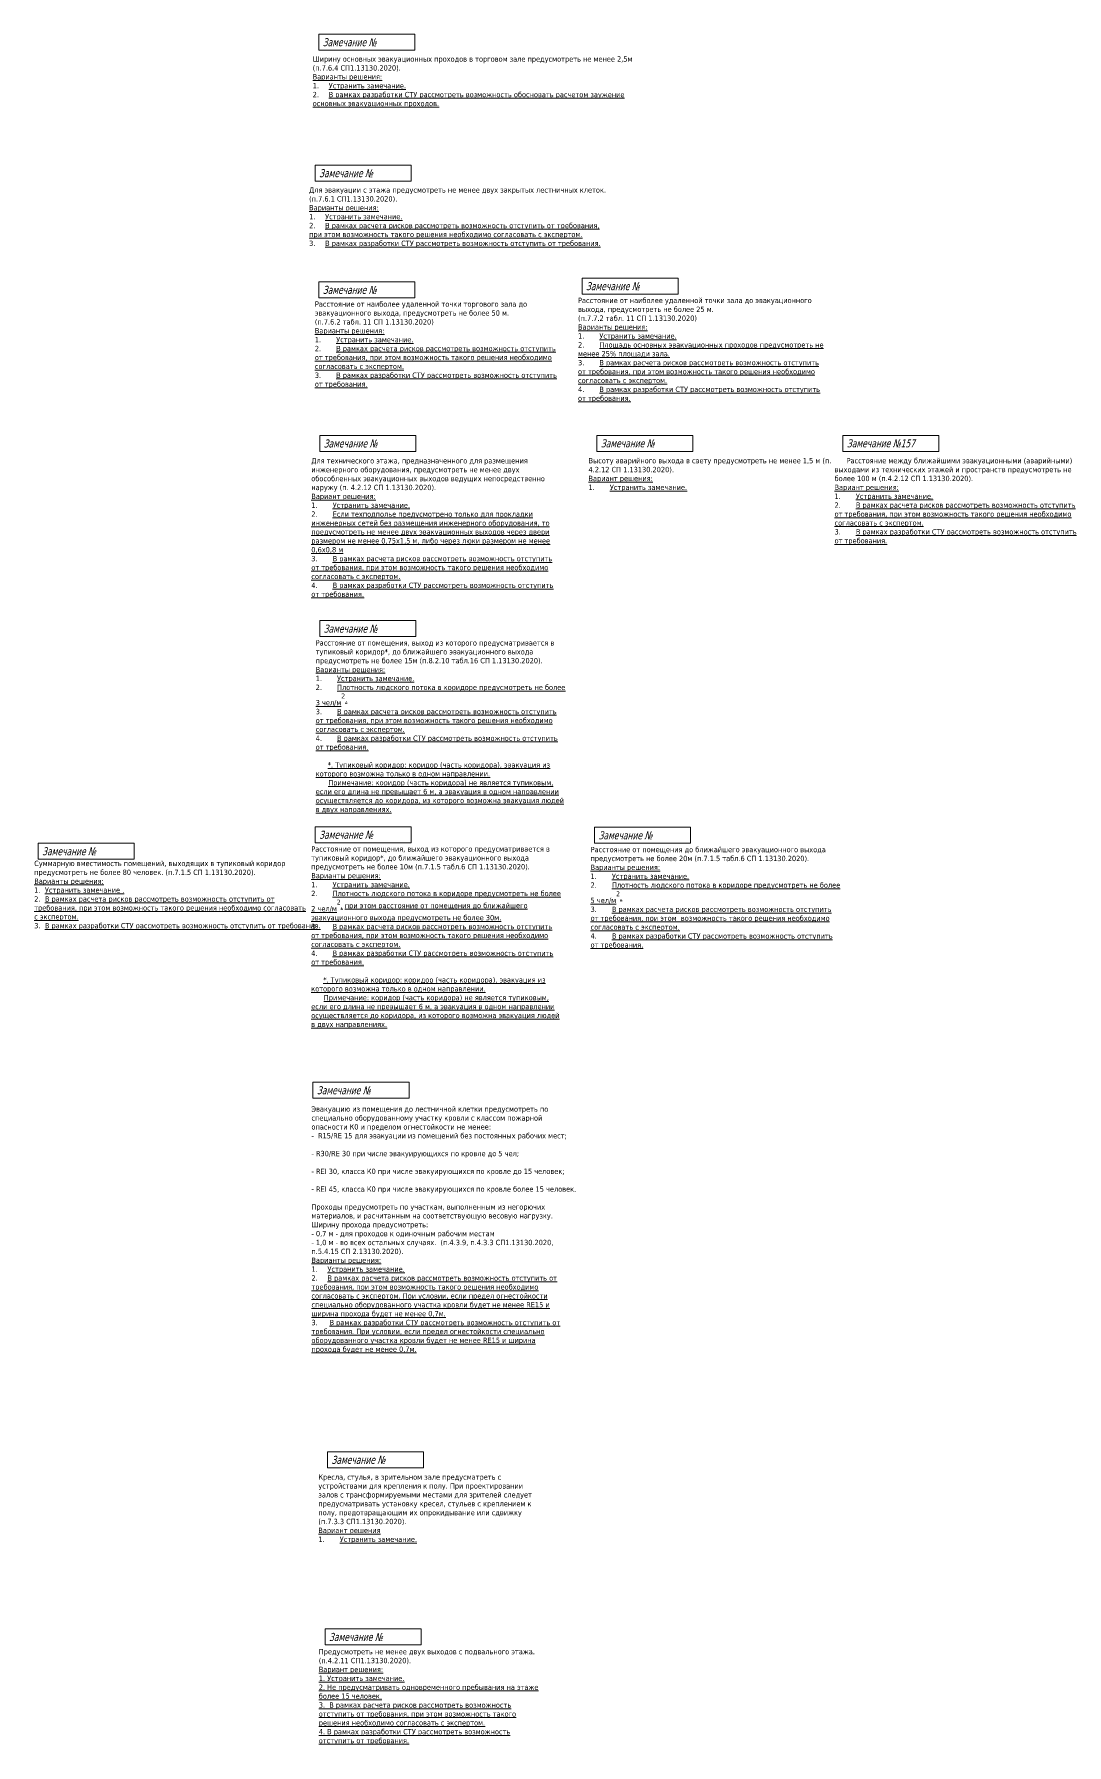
# Model space of a CAD drawing. Header units: millimetres. Extents: x -204396 to 1997851, y -2958255 to 237418.
# Drawn here: x 121311 to 237438, y -1163171 to -970802 of the extents above; entities that cross this region are included whole.
import ezdxf

# ---------------------------------------------------------------- set-up
doc = ezdxf.new("R2010")
doc.units = ezdxf.units.MM
doc.layers.add('экспертиза', color=1, linetype='Continuous', lineweight=0)
doc.styles.add('ЭКСПЕРТИЗА', font='tahoma.ttf')

msp = doc.modelspace()

# ---------------------------------------------------------------- linework, layer by layer
at = {"layer": 'экспертиза', "lineweight": 0}
for points in [[(153310, -970802), (164110, -970802), (164110, -972602), (153310, -972602), (153310, -970802)], [(152911, -985529), (163711, -985529), (163711, -987329), (152911, -987329), (152911, -985529)], [(184591, -1015912), (195391, -1015912), (195391, -1017712), (184591, -1017712), (184591, -1015912)], [(212260, -1015912), (223060, -1015912), (223060, -1017712), (212260, -1017712), (212260, -1015912)], [(153418, -1036751), (164218, -1036751), (164218, -1038551), (153418, -1038551), (153418, -1036751)], [(152916, -1059927), (163716, -1059927), (163716, -1061727), (152916, -1061727), (152916, -1059927)], [(121757, -1061787), (132557, -1061787), (132557, -1063587), (121757, -1063587), (121757, -1061787)], [(152662, -1088663), (163462, -1088663), (163462, -1090463), (152662, -1090463), (152662, -1088663)], [(154300, -1130225), (165100, -1130225), (165100, -1132025), (154300, -1132025), (154300, -1130225)], [(154020, -1150143), (164820, -1150143), (164820, -1151943), (154020, -1151943), (154020, -1150143)]]:
    msp.add_lwpolyline(points, dxfattribs=at)
at = {"layer": 'экспертиза', "lineweight": 0, "elevation": 0}
for points in [[(182920, -998236), (193720, -998236), (193720, -1000036), (182920, -1000036), (182920, -998236)], [(153323, -998651), (164123, -998651), (164123, -1000451), (153323, -1000451), (153323, -998651)], [(184331, -1059993), (195131, -1059993), (195131, -1061793), (184331, -1061793), (184331, -1059993)]]:
    msp.add_lwpolyline(points, dxfattribs=at)
at = {"layer": 'экспертиза', "color": 4, "lineweight": 0}
msp.add_lwpolyline([(153418, -1015926), (164218, -1015926), (164218, -1017726), (153418, -1017726), (153418, -1015926)], dxfattribs=at)

# ---------------------------------------------------------------- texts
at = {"layer": 'экспертиза', "lineweight": 0, "style": 'ЭКСПЕРТИЗА', "oblique": 14.99998, "width": 0.8}
for s, p in [('Замечание №', (153760, -972152)), ('Замечание №', (153361, -986879)), ('Замечание №', (153773, -1000001)), ('Замечание №', (183370, -999586)), ('Замечание №', (185041, -1017262)), ('Замечание №157', (212710, -1017262)), ('Замечание №', (153868, -1038101)), ('Замечание №', (153366, -1061277)), ('Замечание №', (184781, -1061343)), ('Замечание №', (122207, -1063137)), ('Замечание №', (153112, -1090013)), ('Замечание №', (154750, -1131575)), ('Замечание №', (154470, -1151493))]:
    msp.add_text(s, height=900, dxfattribs=at).set_placement(p)
at = {"layer": 'экспертиза', "color": 4, "lineweight": 0, "style": 'ЭКСПЕРТИЗА', "oblique": 14.99998, "width": 0.8}
msp.add_text('Замечание №', height=900, dxfattribs=at).set_placement((153868, -1017276))
at = {"layer": 'экспертиза', "lineweight": 0, "ltscale": 100, "char_height": 600, "attachment_point": 1, "style": 'ЭКСПЕРТИЗА'}
for s, insert, width in [('\\pt1200;Ширину основных эвакуационных проходов в торговом зале предусмотреть не менее 2,5м (п.7.6.4 СП1.13130.2020).{\\L\\C6;\\PВарианты решения:\\P\\pt1800;\\l1.^I\\LУстранить замечание.\\P\\l2.^I\\LВ рамках разработки СТУ рассмотреть возможность обосновать расчетом заужение основных эвакуационных проходов.}', (152628, -973289), 36725.58), ('\\pt1200;Для эвакуации с этажа предусмотреть не менее двух закрытых лестничных клеток. (п.7.6.1 СП1.13130.2020).{\\L\\C6;\\PВарианты решения:\\P\\pt1800;\\l1.^I\\LУстранить замечание.\\P\\l2.^I\\LВ рамках расчета рисков рассмотреть возможность отступить от требования, при этом возможность такого решения необходимо согласовать с экспертом.\\H0.91667x;\\l\\C0;\\P\\H1.09091x;\\C6;3.^I\\LВ рамках разработки СТУ рассмотреть возможность отступить от требования. }', (152229, -988016), 32104.31), ('\\pt1200;Суммарную вместимость помещений, выходящих в тупиковый коридор предусмотреть не более 80 человек. (п.7.1.5 СП 1.13130.2020).{\\L\\C6;\\PВарианты решения:\\P\\l1.^I\\LУстранить замечание .\\P\\l2.^I\\LВ рамках расчета рисков рассмотреть возможность отступить от требования, при этом возможность такого решения необходимо согласовать с экспертом.\\H0.91667x;\\l\\C0;\\P\\H1.09091x;\\C6;3.^I\\LВ рамках разработки СТУ рассмотреть возможность отступить от требования.}', (121311, -1063751), 29427.02), ('\\pt4800;Предусмотреть не менее двух выходов с подвального этажа.   (п.4.2.11 СП1.13130.2020).\\P{\\L\\C6;Вариант решения:\\P1. Устранить замечание.\\P2. Не предусматривать одновременного пребывания на этаже более 15 человек.\\P3. \\l \\LВ рамках расчета рисков рассмотреть возможность отступить от требования, при этом возможность такого решения необходимо согласовать с экспертом.\\P4. В рамках разработки СТУ рассмотреть возможность отступить от требования.}', (153315, -1152397), 24465.46)]:
    msp.add_mtext(s, dxfattribs=dict(at, insert=insert, width=width))
at = {"layer": 'экспертиза', "lineweight": 0, "ltscale": 100, "transparency": 33554687, "char_height": 600, "attachment_point": 1, "style": 'ЭКСПЕРТИЗА'}
for s, insert, width in [('Расстояние от наиболее удаленной точки торгового зала до эвакуационного выхода, предусмотреть не более 50 м. \\P(п.7.6.2 табл. 11 СП 1.13130.2020)\\P{\\L\\C6;Варианты решения:\\P\\l1.^I\\LУстранить замечание.\\P\\l2.^I\\LВ рамках расчета рисков рассмотреть возможность отступить от требования, при этом возможность такого решения необходимо согласовать с экспертом.\\H0.91667x;\\l\\C0;\\P\\H1.09091x;\\C6;3.^I\\LВ рамках разработки СТУ рассмотреть возможность отступить от требования. }', (152872, -1000850), 26836.95), ('Расстояние от наиболее удаленной точки зала до эвакуационного выхода, предусмотреть не более 25 м. \\P(п.7.7.2 табл. 11 СП 1.13130.2020)\\P{\\L\\C6;Варианты решения:\\P\\l1.^I\\LУстранить замечание.\\P\\l2.^I\\LПлощадь основных эвакуационных проходов предусмотреть не менее 25% площади зала.\\P\\l3.^I\\LВ рамках расчета рисков рассмотреть возможность отступить от требования, при этом возможность такого решения необходимо согласовать с экспертом.\\H0.91667x;\\l\\C0;\\P\\H1.09091x;\\C6;4.^I\\LВ рамках разработки СТУ рассмотреть возможность отступить от требования. }', (182469, -1000435), 26836.95), ('\\A1;Высоту аварийного выхода в свету предусмотреть не менее 1,5 м{\\A0; (п. 4.2.12 СП 1.13130.2020).}\\P{\\L\\C6;Вариант решения:\\P\\l1.^I\\LУстранить замечание. }', (183648, -1018458), 26836.95), ('\\pi1350;Расстояние между ближайшими эвакуационными (аварийными) выходами из технических этажей и пространств предусмотреть не более 100 м {\\A1;(п.4.2.12 СП 1.13130.2020).\\P\\pi0;\\L\\C6;Вариант решения:\\P\\l1.^I\\LУстранить замечание.\\P\\l2.^I\\LВ рамках расчета рисков рассмотреть возможность отступить от требования, при этом возможность такого решения необходимо согласовать с экспертом.\\H0.91667x;\\l\\C0;\\P\\H1.09091x;\\C6;3.^I\\LВ рамках разработки СТУ рассмотреть возможность отступить от требования. }', (211317, -1018458), 26836.95), ('Расстояние от помещения, выход из которого предусматривается в тупиковый коридор*, до ближайшего эвакуационного выхода предусмотреть не более 15м (п.8.2.10 табл.16 СП 1.13130.2020).\\P{\\L\\C6;Варианты решения:\\P\\l1.^I\\LУстранить замечание.\\P\\l2.^I\\LПлотность людского потока в коридоре предусмотреть не более 3 чел/м\\A1;\\H0.91667x;\\S2^ ;\\H1.09091x;.\\P\\A0;\\l3.^I\\LВ рамках расчета рисков рассмотреть возможность отступить от требования, при этом возможность такого решения необходимо согласовать с экспертом.\\H0.91667x;\\l\\C0;\\P\\H1.09091x;\\C6;4.^I\\LВ рамках разработки СТУ рассмотреть возможность отступить от требования. \\P\\P\\pi1350;*. Тупиковый коридор: коридор (часть коридора), эвакуация из которого возможна только в одном направлении.\\P\\pi1417.5;Примечание: коридор (часть коридора) не является тупиковым, если его длина не превышает 6 м, а эвакуация в одном направлении осуществляется до коридора, из которого возможна эвакуация людей в двух направлениях.}', (152966, -1038950), 26836.95), ('Расстояние от помещения, выход из которого предусматривается в тупиковый коридор*, до ближайшего эвакуационного выхода предусмотреть не более 10м (п.7.1.5 табл.6 СП 1.13130.2020).\\P{\\L\\C6;Варианты решения:\\P\\l1.^I\\LУстранить замечание.\\P\\l2.^I\\LПлотность людского потока в коридоре предусмотреть не более 2 чел/м\\A1;\\H0.91667x;\\S2^ ;\\H1.09091x;, при этом расстояние от помещения до ближайшего эвакуационного выхода предусмотреть не более 30м.\\P\\A0;\\l3.^I\\LВ рамках расчета рисков рассмотреть возможность отступить от требования, при этом возможность такого решения необходимо согласовать с экспертом.\\H0.91667x;\\l\\C0;\\P\\H1.09091x;\\C6;4.^I\\LВ рамках разработки СТУ рассмотреть возможность отступить от требования. \\P\\P\\pi1350;*. Тупиковый коридор: коридор (часть коридора), эвакуация из которого возможна только в одном направлении.\\P\\pi1417.5;Примечание: коридор (часть коридора) не является тупиковым, если его длина не превышает 6 м, а эвакуация в одном направлении осуществляется до коридора, из которого возможна эвакуация людей в двух направлениях.}', (152464, -1062126), 26836.95), ('Расстояние от помещения до ближайшего эвакуационного выхода предусмотреть не более 20м (п.7.1.5 табл.6 СП 1.13130.2020).\\P{\\L\\C6;Варианты решения:\\P\\l1.^I\\LУстранить замечание.\\P\\l2.^I\\LПлотность людского потока в коридоре предусмотреть не более 5 чел/м\\A1;\\H0.91667x;\\S2^ ;\\H1.09091x;.\\P\\A0;\\l3.^I\\LВ рамках расчета рисков рассмотреть возможность отступить от требования, при этом  возможность такого решения необходимо согласовать с экспертом.\\H0.91667x;\\l\\C0;\\P\\H1.09091x;\\C6;4.^I\\LВ рамках разработки СТУ рассмотреть возможность отступить от требования\\A1;\\H0.99999x;.\\A0;\\H1.00001x;\\C2; }', (183879, -1062192), 26836.95), ('Кресла, стулья, в зрительном зале предусматреть с устройствами для крепления к полу. При проектировании залов с трансформируемыми местами для зрителей следует предусматривать установку кресел, стульев с креплением к полу, предотвращающим их опрокидывание или сдвижку (п.7.3.3 СП1.13130.2020).\\P{\\L\\C6;Вариант решения\\P\\pt2400;\\l1.^I\\LУстранить замечание.}', (153266, -1132758), 23702.99)]:
    msp.add_mtext(s, dxfattribs=dict(at, insert=insert, width=width))
at = {"layer": 'экспертиза', "color": 4, "lineweight": 0, "ltscale": 100, "transparency": 33554687, "insert": (152476, -1018472), "char_height": 600, "width": 26836.95, "attachment_point": 1, "style": 'ЭКСПЕРТИЗА'}
msp.add_mtext('Для технического этажа, предназначенного для размещения инженерного оборудования, предусмотреть не менее двух обособленных эвакуационных выходов ведущих непосредственно наружу (п. 4.2.12 СП 1.13130.2020).{\\A1;\\P\\L\\C6;Вариант решения:\\P\\l1.^I\\LУстранить замечание.\\P\\l2.^I\\LЕсли техподполье предусмотрено только для прокладки инженерных сетей без размещения инженерного оборудования, то предусмотреть не менее двух эвакуационных выходов через двери размером не менее 0,75х1,5 м, либо через люки размером не менее 0,6х0,8 м \\P\\A0;\\l3.^I\\LВ рамках расчета рисков рассмотреть возможность отступить от требования, при этом возможность такого решения необходимо согласовать с экспертом.\\H0.91667x;\\l\\C0;\\P\\H1.09091x;\\C6;4.^I\\LВ рамках разработки СТУ рассмотреть возможность отступить от требования. }', dxfattribs=at)
at = {"layer": 'экспертиза', "lineweight": 0, "transparency": 33554687, "insert": (152490, -1091378), "char_height": 600, "width": 27214.38, "attachment_point": 1, "style": 'ЭКСПЕРТИЗА'}
msp.add_mtext('Эвакуацию из помещения до лестничной клетки предусмотреть по специально оборудованному участку кровли с классом пожарной опасности К0 и пределом огнестойкости не менее:\\P-  R15/RE 15 для эвакуации из помещений без постоянных рабочих мест;\\P\\P- R30/RE 30 при числе эвакуирующихся по кровле до 5 чел;\\P\\P- REI 30, класса К0 при числе эвакуирующихся по кровле до 15 человек;\\P\\P- REI 45, класса К0 при числе эвакуирующихся по кровле более 15 человек.\\P\\PПроходы предусмотреть по участкам, выполненным из негорючих материалов, и расчитанным на соответствующую весовую нагрузку.\\PШирину прохода предусмотреть:\\P- 0,7 м - для проходов к одиночным рабочим местам\\P- 1,0 м - во всех остальных случаях.  (п.4.3.9, п.4.3.3 СП1.13130.2020, п.5.4.15 СП 2.13130.2020).{\\L\\C6;\\P\\pt1200;Варианты решения:\\P\\pt1800;\\l1.^I\\LУстранить замечание.\\P\\l2.^I\\LВ рамках расчета рисков рассмотреть возможность отступить от требования, при этом возможность такого решения необходимо согласовать с экспертом. При условии, если предел огнестойкости специально оборудованного участка кровли будет не менее RE15 и ширина прохода будет не менее 0,7м.\\P\\l3.^I\\L В рамках разработки СТУ рассмотреть возможность отступить от требования. При условии, если предел огнестойкости специально оборудованного участка кровли будет не менее RE15 и ширина прохода будет не менее 0,7м.}', dxfattribs=at)

doc.saveas('drawing.dxf')
